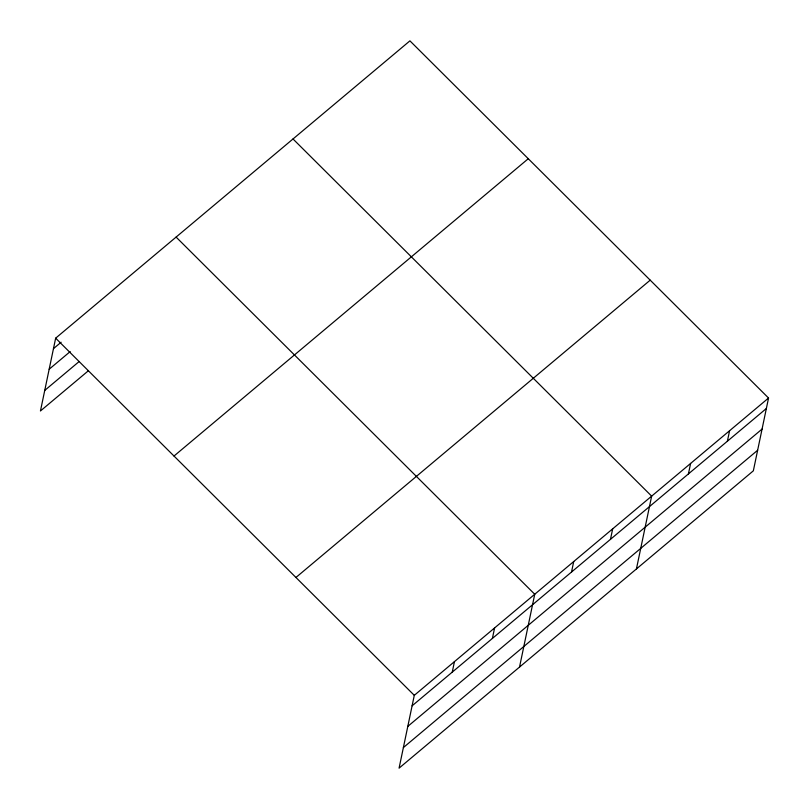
<?xml version="1.0" encoding="UTF-8"?>
<svg xmlns="http://www.w3.org/2000/svg" width="809" height="809" viewBox="0 0 809 809"><rect width="100%" height="100%" fill="white"/><g stroke="black" fill="none" stroke-linecap="round" stroke-linejoin="round"><path stroke-width="1.21" d="M768.55 398.028L414.289 695.336L399.08 768.145L753.341 470.828L768.55 398.028L409.92 40.854L55.659 338.172L40.45 410.972L88.252 370.866M452.251 672.127L454.446 661.641M492.398 638.432L494.592 627.946M519.53 667.061L534.739 594.251L176.109 237.088M571.518 572.034L573.712 561.547M610.482 539.33L612.676 528.843M636.43 568.939L651.649 496.139L293.01 138.966M688.419 473.922L690.613 463.436M727.392 441.208L729.587 430.732M53.465 348.649L61.12 342.237M49.177 369.217L70.201 351.571M44.748 390.413L79.161 361.522M174.006 456.033L528.267 158.726M295.942 577.474L650.203 280.157M412.105 705.822L766.356 408.505M407.807 726.391L762.068 429.073M403.378 747.577L757.639 450.259M55.659 338.172L414.289 695.336"/></g></svg>
